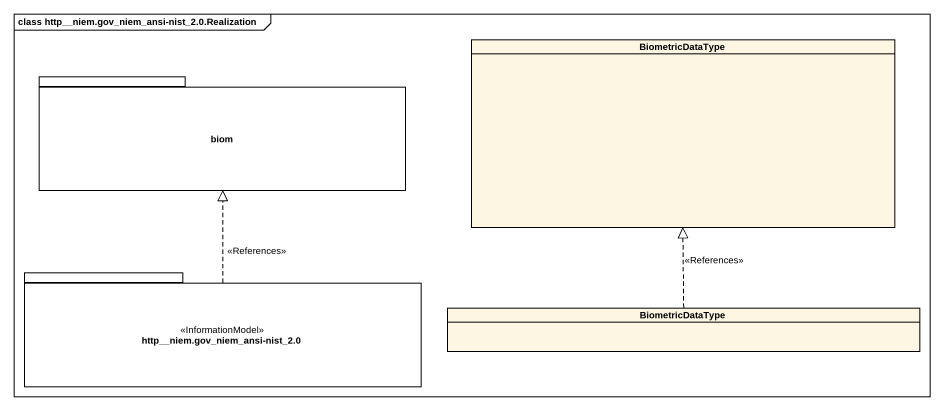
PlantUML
@startuml
mainframe class http__niem.gov_niem_ansi-nist_2.0.Realization
hide circle
hide empty members
class BiometricDataType
package biom {
}
package "http__niem.gov_niem_ansi-nist_2.0" as http_niem_gov_niem_ansi <<InformationModel>> {
}
class "BiometricDataType" as BiometricDataType_2
http_niem_gov_niem_ansi .up.|> biom : <<References>>
BiometricDataType_2 .up.|> BiometricDataType : <<References>>
@enduml
